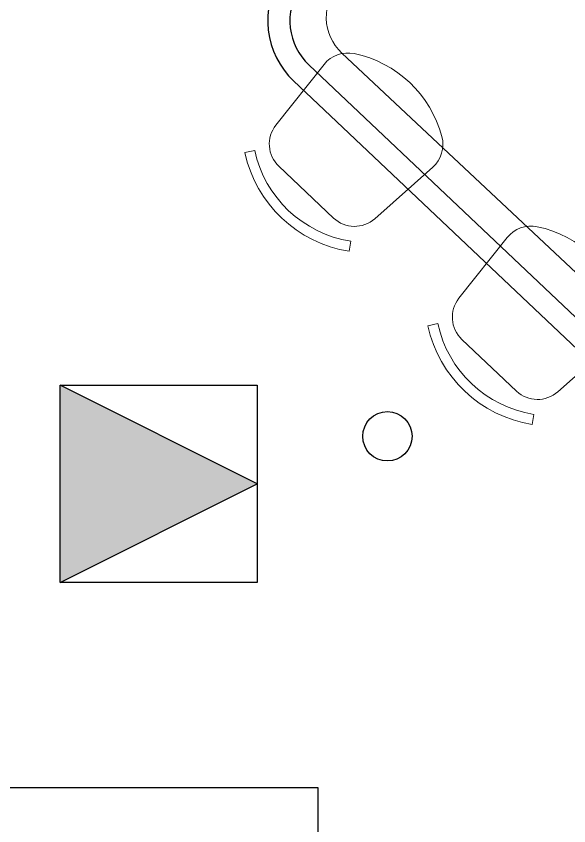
# Model space of a CAD drawing. Header units: inches. Extents: x -950 to 862, y -108 to 714.
# Drawn here: x 473.5 to 540.8, y 392.7 to 491.2 of the extents above; entities that cross this region are included whole.
import ezdxf

# ---------------------------------------------------------------- set-up
doc = ezdxf.new("R2010")
doc.units = ezdxf.units.IN
doc.linetypes.add('DASHED', pattern=[0.75, 0.5, -0.25])
for name, color, linetype, lineweight in [('CEILING-GYPSUM', 83, 'DASHED', 15), ('CENTER TABLE', 252, 'Continuous', 18), ('HIGH BACK CHAIR', 252, 'Continuous', 18), ('LIGHT', 40, 'Continuous', 30), ('LIGHT PROFILE', 40, 'Continuous', 30), ('VITRIFIED TILE FLOORING', 253, 'Continuous', 15), ('WALLPAPER_DININGROOM', 6, 'Continuous', 25), ('Workstation', 251, 'Continuous', 25)]:
    doc.layers.add(name, color=color, linetype=linetype, lineweight=lineweight)
for name, color, linetype in [('GYPSUM FALSE CEILING', 7, 'Continuous'), ('START', 250, 'Continuous'), ('START_FS', 250, 'Continuous')]:
    doc.layers.add(name, color=color, linetype=linetype)

# ---------------------------------------------------------------- blocks, each defined once
blk = doc.blocks.new('CIRCLE PANEL LIGHT')
at = {"layer": 'LIGHT'}
blk.add_circle((5466.83, 318.79), 3, dxfattribs=at)
blk = doc.blocks.new('DiningChair')
at = {"layer": 'HIGH BACK CHAIR'}
for p, q in [((5.692, 9.126), (-3.732, 8.187)), ((-7.751, 7.894), (-8.784, 8.582)), ((-6.97, -4.766), (-7.086, 4.434)), ((-7.547, -8.241), (-8.563, -8.955)), ((5.921, -9.134), (-3.523, -8.433))]:
    blk.add_line(p, q, dxfattribs=at)
for centre, radius, start, end in [((6.061, 5.42), 3.724, 32.31455, 95.69126), ((4.143, -0.025), 15.53, 146.34118, 215.10187), ((-3.363, 4.481), 3.724, 95.69126, 180.72152), ((4.143, -0.025), 14.289, 146.34118, 215.10187), ((-2.684, -0.111), 14.071, 329.12849, 32.31455), ((-3.247, -4.719), 3.724, 180.72152, 265.75178), ((6.197, -5.42), 3.724, 265.75178, 329.12849)]:
    blk.add_arc(centre, radius, start, end, dxfattribs=at)
blk = doc.blocks.new('DiningTable-20seater')
at = {"layer": 'CENTER TABLE'}
blk.add_lwpolyline([(3339.189, 317.712), (3294.906, 317.717, 0.414208), (3288.866, 311.679), (3288.839, 52.311, 0.426876), (3294.877, 45.977), (3339.726, 45.999, 0.386996), (3345.2, 52.011), (3345.227, 311.378, 0.398078), (3339.236, 317.712, 0.430535)], format="xyb", dxfattribs=at)
blk = doc.blocks.new('START')
at = {"layer": 'START'}
h = blk.add_hatch(color=256, dxfattribs=at)
h.dxf.hatch_style = 1
h.paths.add_polyline_path([(0, 0), (-24, 12), (-24, -12)])
blk.add_lwpolyline([(-24, -12), (-24, 12), (0, 12), (0, -12), (-24, -12), (0, 0), (-24, 12)], dxfattribs=at)

msp = doc.modelspace()

# ---------------------------------------------------------------- linework, layer by layer
at = {"layer": 'CEILING-GYPSUM'}
msp.add_lwpolyline([(510.244, 315.897), (613.177, 315.918), (614.059, 315.092), (700.13, 233.654), (816.222, 356.562), (471.867, 682.517), (471.867, 581.829), (506.056, 581.838), (506.056, 580.372), (471.724, 580.372), (471.715, 531.669), (468.648, 531.666), (468.714, 470.204), (413.416, 470.208), (413.411, 397.323), (510.227, 397.343), (510.244, 315.897)], close=True, dxfattribs=at)
at = {"layer": 'GYPSUM FALSE CEILING'}
msp.add_lwpolyline([(541.526, 534.478), (506.851, 497.579), (506.277, 496.913), (505.764, 496.199), (505.315, 495.444), (504.933, 494.653), (504.621, 493.831), (504.382, 492.985), (504.218, 492.122), (504.129, 491.247), (504.116, 490.369), (504.18, 489.492), (504.321, 488.624), (504.535, 487.772), (504.824, 486.942), (505.183, 486.14), (505.611, 485.372), (506.104, 484.644), (506.658, 483.962), (507.27, 483.331), (700.371, 300.642)], dxfattribs=at)
at = {"layer": 'LIGHT PROFILE'}
msp.add_lwpolyline([(543.45, 532.593), (508.853, 495.778), (508.395, 495.245), (508.018, 494.722), (507.689, 494.168), (507.409, 493.588), (507.181, 492.986), (507.005, 492.366), (506.885, 491.733), (506.82, 491.092), (506.811, 490.448), (506.857, 489.805), (506.96, 489.169), (507.118, 488.544), (507.329, 487.936), (507.592, 487.348), (507.906, 486.785), (508.267, 486.252), (508.674, 485.752), (509.163, 485.247), (702.181, 302.636)], dxfattribs=at)
at = {"layer": 'VITRIFIED TILE FLOORING'}
msp.add_lwpolyline([(510.227, 397.343), (510.244, 315.897), (613.177, 315.918), (614.059, 315.092), (700.13, 233.654), (816.222, 356.562), (471.743, 682.623), (471.715, 531.669), (462.662, 531.659), (462.663, 528.578), (363.047, 528.558), (363.03, 476.233), (471.727, 476.255), (471.727, 470.204), (413.396, 470.192), (413.411, 397.33)], close=True, dxfattribs=at)
at = {"layer": 'WALLPAPER_DININGROOM'}
msp.add_lwpolyline([(471.727, 470.204), (413.382, 470.197), (413.264, 397.33), (510.227, 397.33), (510.227, 315.918), (613.177, 315.918), (611.975, 312.898), (474.63, 312.528), (407.343, 397.505), (407.343, 476.293), (468.707, 476.255), (471.727, 470.204)], dxfattribs=at)

# ---------------------------------------------------------------- block references
at = {"layer": 'HIGH BACK CHAIR', "xscale": -0.9960208318590384, "yscale": 0.9960208318590384, "zscale": 0.9960208318590384, "rotation": 227.3147371822315}
for p in [(513.666, 474.828), (535.941, 453.759)]:
    msp.add_blockref('DiningChair', p, dxfattribs=at)
at = {"layer": 'LIGHT'}
msp.add_blockref('CIRCLE PANEL LIGHT', (-4948.15, 121.292), dxfattribs=at)
at = {"layer": 'START_FS'}
msp.add_blockref('START', (502.848, 434.288), dxfattribs=at)
at = {"layer": 'Workstation', "rotation": 46.85157087056947}
msp.add_blockref('DiningTable-20seater', (-1508.683, -2125.959), dxfattribs=at)

doc.saveas('drawing.dxf')
